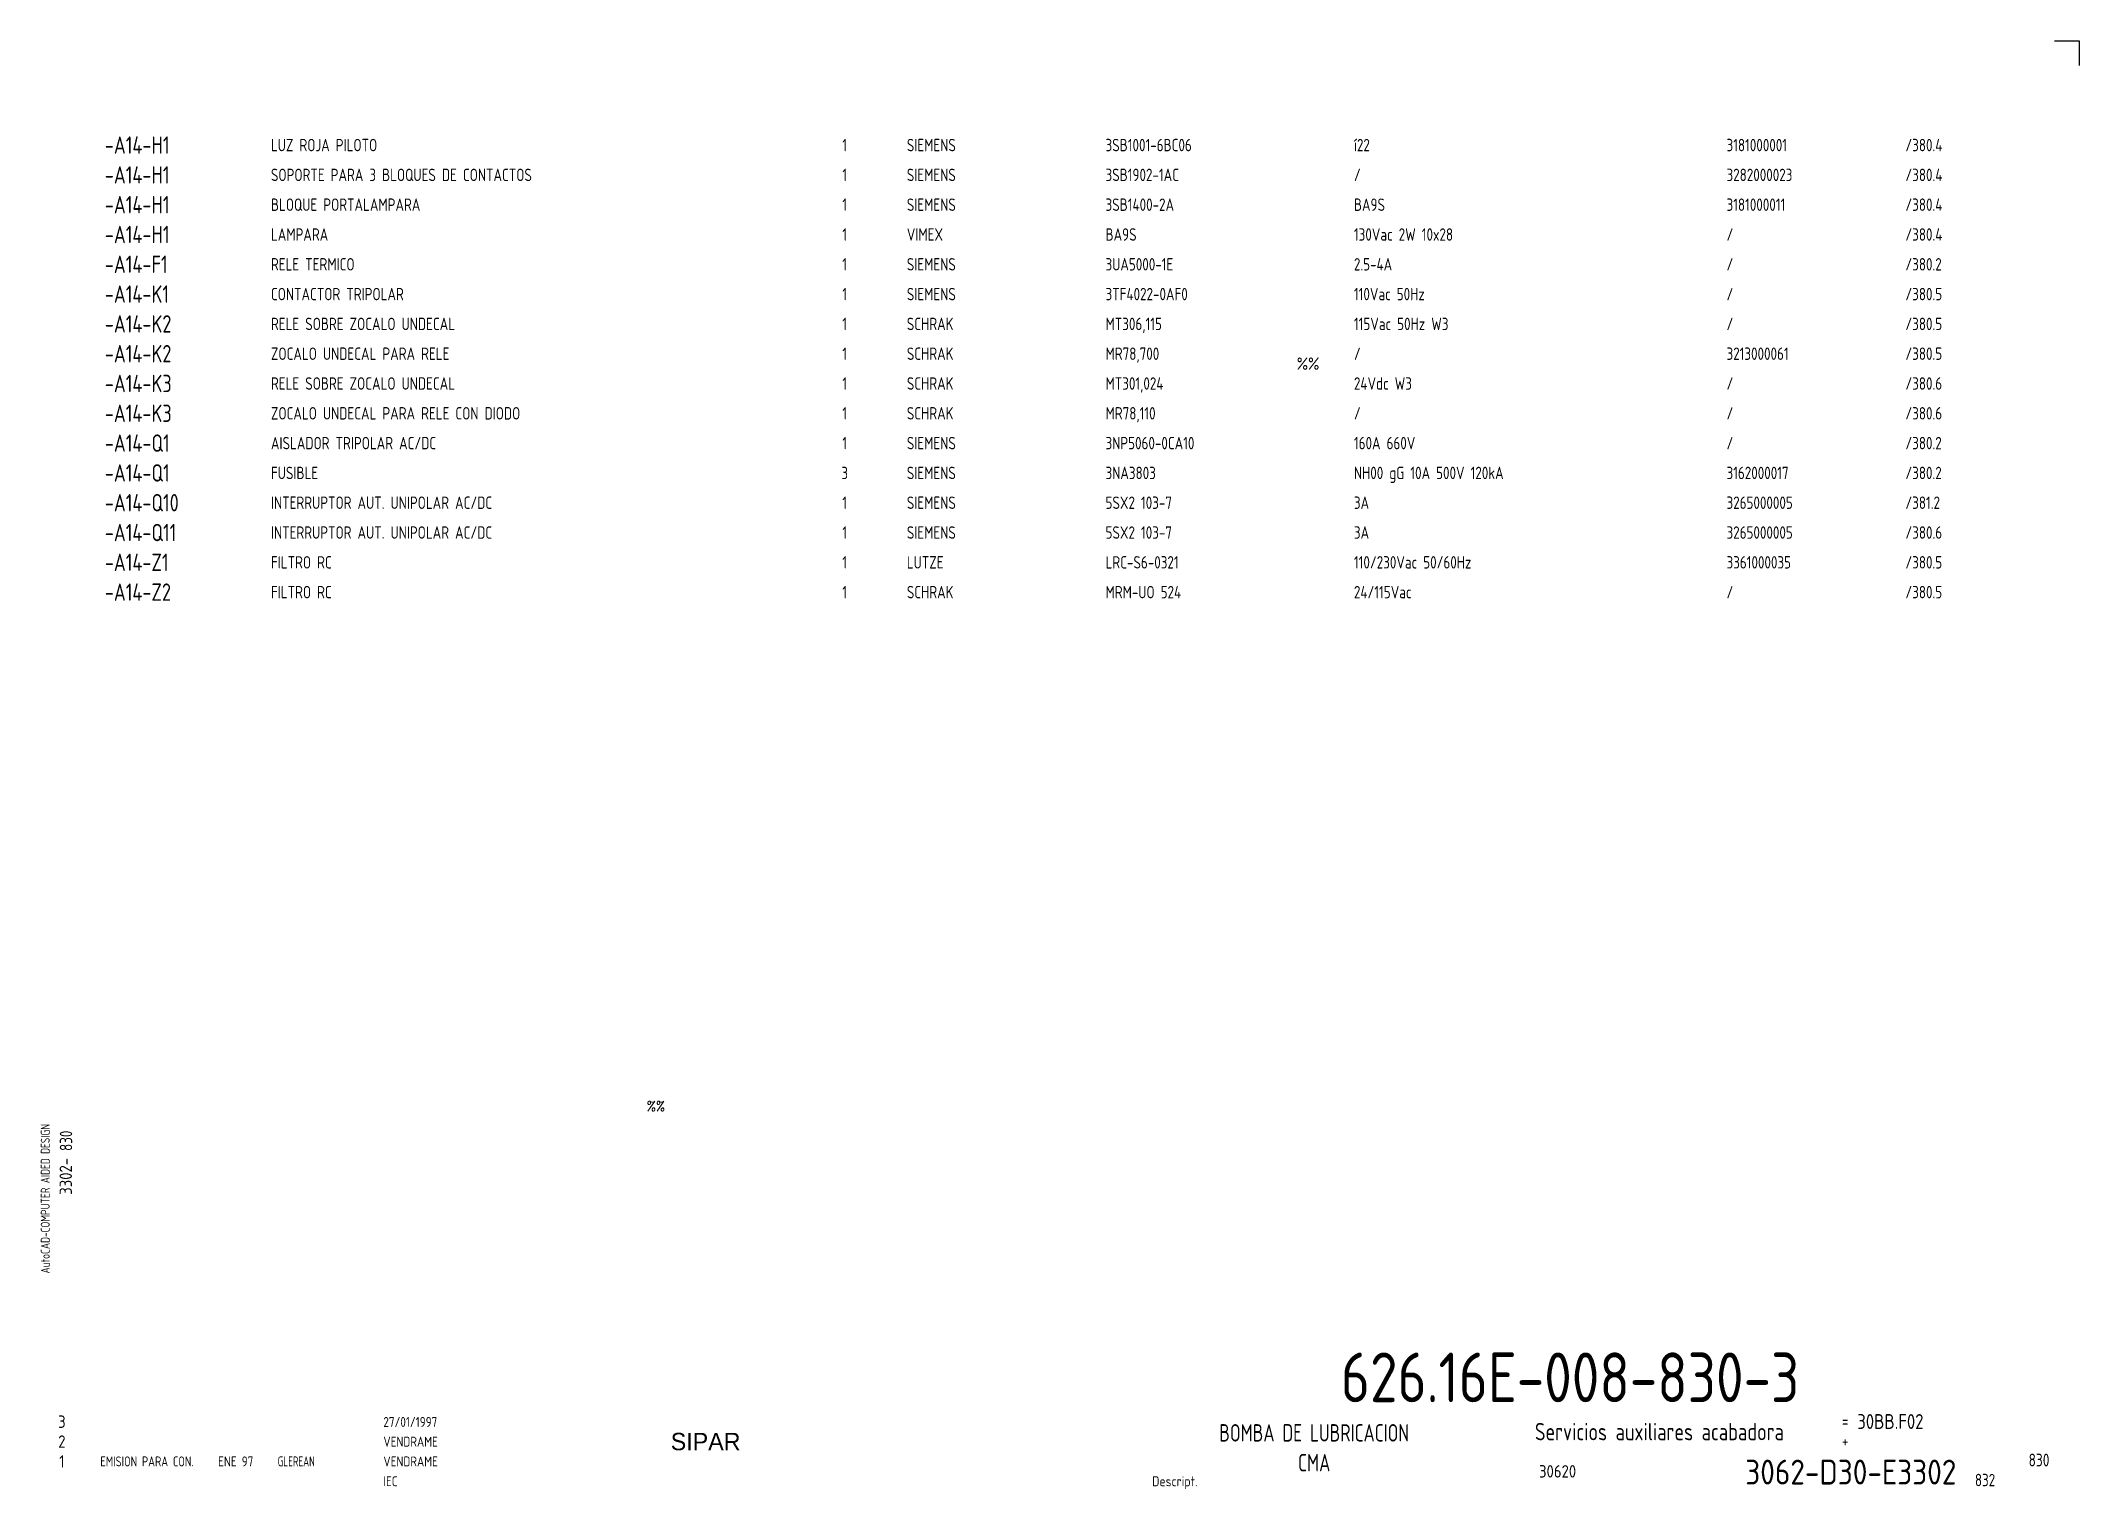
# Model space of a CAD drawing. Extents: x 10 to 420, y 5 to 297.
import ezdxf
from ezdxf.enums import TextEntityAlignment as Align

# ---------------------------------------------------------------- set-up
doc = ezdxf.new("R2010")
doc.units = 0
doc.header["$LTSCALE"] = 8
doc.header["$MEASUREMENT"] = 0
doc.layers.get('0').update_dxf_attribs({"linetype": 'CONTINUOUS'})
doc.layers.add('CART', color=7, linetype='CONTINUOUS')
doc.layers.add('ING', color=7, linetype='CONTINUOUS')
doc.styles.add('DIN', font='DIN', dxfattribs={"width": 0.85})
doc.styles.add('SIMPLEX', font='SIMPLEX', dxfattribs={"width": 0.9})
doc.styles.add('UNIV', font='UNIV')

# ---------------------------------------------------------------- blocks, each defined once
blk = doc.blocks.new('WB-FG100')
at = {"layer": 'CART', "color": 1}
for p, q in [((415, 297), (420, 297)), ((420, 297), (420, 292))]:
    blk.add_line(p, q, dxfattribs=at)
at = {"layer": 'CART', "color": 1, "style": 'DIN', "width": 0.8}
blk.add_text('AutoCAD-COMPUTER AIDED DESIGN', height=1.8, rotation=90, dxfattribs=at).set_placement((11.47, 48.84))
at = {"layer": 'CART', "color": 3, "style": 'DIN', "width": 0.8}
for s, p in [('=', (372.24, 17.91)), ('+', (372.24, 13.87))]:
    blk.add_text(s, height=2.5, dxfattribs=at).set_placement(p)
at = {"layer": 'CART', "color": 7, "style": 'DIN', "width": 0.9}
blk.add_attdef('FILE', text='', height=2.5, rotation=90, dxfattribs=at).set_placement((15.95, 68.38), align=Align.CENTER)
for tag, p in [('MOD-3', (13.92, 19)), ('MOD-2', (13.92, 15)), ('MOD-1', (13.92, 11)), ('NR.COMMESSA', (315, 9))]:
    blk.add_attdef(tag, text='', height=2.5, dxfattribs=at).set_placement(p, align=Align.MIDDLE)
at = {"layer": 'CART', "color": 7, "style": 'DIN'}
for tag, width, p in [('REV-3', 0.9, (21.66, 19)), ('DATA-3', 0.9, (45.37, 19)), ('NOME-3', 0.9, (57.37, 19)), ('REV-2', 0.9, (21.66, 15)), ('DATA-2', 0.9, (45.37, 15)), ('NOME-2', 0.9, (57.37, 15)), ('REV-1', 0.9, (21.66, 11)), ('DATA-1', 0.9, (45.37, 11)), ('NOME-1', 0.7, (57.37, 11))]:
    blk.add_attdef(tag, text='', height=2, dxfattribs=dict(at, width=width)).set_placement(p, align=Align.MIDDLE_LEFT)
at = {"layer": 'CART', "color": 7, "style": 'DIN', "width": 0.9}
for tag, p, height in [('DATA', (78.64, 17.94), 2), ('ESECUTORE', (78.64, 13.97), 2), ('CONTROLLORE', (78.64, 9.99), 2), ('SEGUE', (398.93, 5.65), 2.8), ('NORMA', (78.64, 6.01), 2)]:
    blk.add_attdef(tag, p, '', height=height, dxfattribs=at)
at = {"layer": 'CART', "color": 2, "style": 'DIN', "width": 0.9}
for tag, p in [('TITOLO-1/3', (266.5, 18.23)), ('TITOLO-1/2', (266.5, 15.73)), ('TITOLO-2/3', (266.5, 13.18)), ('TITOLO-2/2', (266.5, 10.68)), ('TITOLO-3/3', (266.5, 8.13))]:
    blk.add_attdef(tag, text='', height=3.5, dxfattribs=at).set_placement(p, align=Align.MIDDLE)
at = {"layer": 'CART', "color": 3, "style": 'DIN', "width": 0.9}
blk.add_attdef('ASSIEME', text='', height=3.5, dxfattribs=at).set_placement((334, 17), align=Align.MIDDLE)
at = {"layer": 'CART', "color": 3, "style": 'DIN', "width": 0.85}
for tag, p in [('=', (375.33, 16.63)), ('+', (375.33, 12.76))]:
    blk.add_attdef(tag, text='', height=3, dxfattribs=at).set_placement(p, align=Align.BOTTOM_LEFT)
at = {"layer": 'CART', "color": 3, "style": 'DIN', "width": 0.9}
blk.add_attdef('FOGLIO', text='', height=2.8, dxfattribs=at).set_placement((414.2, 9.56), align=Align.RIGHT)
at = {"layer": 'CART', "color": 2, "style": 'DIN', "width": 0.9}
blk.add_attdef('DISEGNO', text='', height=5, dxfattribs=at).set_placement((395.27, 6.35), align=Align.RIGHT)
at = {"layer": 'CART', "color": 1, "style": 'DIN', "width": 0.9}
blk.add_attdef('TIPOLOGIA', (233.37, 6), '', height=2, dxfattribs=at)

msp = doc.modelspace()

# ---------------------------------------------------------------- block references
at = {"layer": 'CART'}
ref = msp.add_blockref('WB-FG100', (0, 0), dxfattribs=at)
ref.add_attrib('TIPOLOGIA', 'Descript.', (233.37, 6), dxfattribs={"color": 1, "height": 2, "style": 'DIN', "width": 0.9})
ref.add_attrib('ASSIEME', 'Servicios auxiliares acabadora', dxfattribs={"color": 3, "height": 3.5, "style": 'DIN', "width": 0.8}).set_placement((335.5, 17), align=Align.MIDDLE)
ref.add_attrib('=', '30BB.F02', dxfattribs={"color": 3, "height": 3, "style": 'DIN', "width": 0.85}).set_placement((375.33, 16.63), align=Align.BOTTOM_LEFT)
ref.add_attrib('NR.COMMESSA', '30620', dxfattribs={"color": 7, "height": 2.5, "style": 'DIN', "width": 0.9}).set_placement((315, 9), align=Align.MIDDLE)
ref.add_attrib('DISEGNO', '3062-D30-E3302', dxfattribs={"color": 2, "height": 5, "style": 'DIN', "width": 0.9}).set_placement((395.27, 6.35), align=Align.RIGHT)
ref.add_attrib('DATA', '27/01/1997', (78.64, 17.94), dxfattribs={"color": 7, "height": 2, "style": 'DIN', "width": 0.85})
ref.add_attrib('ESECUTORE', 'VENDRAME', (78.64, 13.97), dxfattribs={"color": 7, "height": 2, "style": 'DIN', "width": 0.85})
ref.add_attrib('CONTROLLORE', 'VENDRAME', (78.64, 9.99), dxfattribs={"color": 7, "height": 2, "style": 'DIN', "width": 0.85})
ref.add_attrib('NORMA', 'IEC', (78.64, 6.01), dxfattribs={"color": 7, "height": 2, "style": 'DIN', "width": 0.85})
ref.add_attrib('MOD-1', '1', dxfattribs={"color": 7, "height": 2.5, "style": 'DIN', "width": 0.9}).set_placement((13.92, 11), align=Align.MIDDLE)
ref.add_attrib('REV-1', 'EMISION PARA CON.', dxfattribs={"color": 7, "height": 2, "style": 'DIN', "width": 0.8}).set_placement((21.66, 11), align=Align.MIDDLE_LEFT)
ref.add_attrib('DATA-1', 'ENE 97', dxfattribs={"color": 7, "height": 2, "style": 'DIN', "width": 0.85}).set_placement((45.37, 11), align=Align.MIDDLE_LEFT)
ref.add_attrib('NOME-1', 'GLEREAN', dxfattribs={"color": 7, "height": 2, "style": 'DIN', "width": 0.7}).set_placement((57.37, 11), align=Align.MIDDLE_LEFT)
ref.add_attrib('MOD-2', '2', dxfattribs={"color": 7, "height": 2.5, "style": 'DIN', "width": 0.9}).set_placement((13.92, 15), align=Align.MIDDLE)
ref.add_attrib('MOD-3', '3', dxfattribs={"color": 7, "height": 2.5, "style": 'DIN', "width": 0.9}).set_placement((13.92, 19), align=Align.MIDDLE)
ref.add_attrib('FILE', '3302-', dxfattribs={"color": 7, "height": 2.5, "rotation": 90, "style": 'DIN', "width": 0.9}).set_placement((15.95, 68.38), align=Align.CENTER)

# ---------------------------------------------------------------- texts
at = {"color": 3, "style": 'DIN', "width": 0.8}
for s, p in [('-A14-H1', (22.56, 276)), ('-A14-H1', (22.56, 270)), ('-A14-H1', (22.56, 264)), ('-A14-H1', (22.56, 258)), ('-A14-F1', (22.56, 252)), ('-A14-K1', (22.56, 246)), ('-A14-K2', (22.56, 240)), ('-A14-K2', (22.56, 234)), ('-A14-K3', (22.56, 228)), ('-A14-K3', (22.56, 222)), ('-A14-Q1', (22.56, 216)), ('-A14-Q1', (22.56, 210)), ('-A14-Q10', (22.56, 204)), ('-A14-Q11', (22.56, 198)), ('-A14-Z1', (22.56, 192)), ('-A14-Z2', (22.56, 186))]:
    msp.add_text(s, height=3.5, dxfattribs=at).set_placement(p, align=Align.MIDDLE_LEFT)
at = {"color": 7, "style": 'DIN', "width": 0.8}
for s, p in [('1', (171.5, 276)), ('1', (171.5, 270)), ('1', (171.5, 264)), ('1', (171.5, 258)), ('1', (171.5, 252)), ('1', (171.5, 246)), ('1', (171.5, 240)), ('1', (171.5, 234)), ('1', (171.5, 228)), ('1', (171.5, 222)), ('1', (171.5, 216)), ('3', (171.5, 210)), ('1', (171.5, 204)), ('1', (171.5, 198)), ('1', (171.5, 192)), ('1', (171.5, 186))]:
    msp.add_text(s, height=2.5, dxfattribs=at).set_placement(p, align=Align.MIDDLE)
for s, p in [('SIEMENS', (184, 276)), ('3SB1001-6BC06', (224, 276)), ('í22', (274, 276)), ('3181000001', (349, 276)), ('/380.4', (385, 276)), ('SIEMENS', (184, 270)), ('3SB1902-1AC', (224, 270)), ('/', (274, 270)), ('3282000023', (349, 270)), ('/380.4', (385, 270)), ('SIEMENS', (184, 264)), ('3SB1400-2A', (224, 264)), ('BA9S', (274, 264)), ('3181000011', (349, 264)), ('/380.4', (385, 264)), ('VIMEX', (184, 258)), ('BA9S', (224, 258)), ('130Vac 2W 10x28', (274, 258)), ('/', (349, 258)), ('/380.4', (385, 258)), ('SIEMENS', (184, 252)), ('3UA5000-1E', (224, 252)), ('2.5-4A', (274, 252)), ('/', (349, 252)), ('/380.2', (385, 252)), ('SIEMENS', (184, 246)), ('3TF4022-0AF0', (224, 246)), ('110Vac 50Hz', (274, 246)), ('/', (349, 246)), ('/380.5', (385, 246)), ('SCHRAK', (184, 240)), ('MT306,115', (224, 240)), ('115Vac 50Hz W3', (274, 240)), ('/', (349, 240)), ('/380.5', (385, 240)), ('SCHRAK', (184, 234)), ('MR78,700', (224, 234)), ('/', (274, 234)), ('3213000061', (349, 234)), ('/380.5', (385, 234)), ('SCHRAK', (184, 228)), ('MT301,024', (224, 228)), ('24Vdc W3', (274, 228)), ('/', (349, 228)), ('/380.6', (385, 228)), ('SCHRAK', (184, 222)), ('MR78,110', (224, 222)), ('/', (274, 222)), ('/', (349, 222)), ('/380.6', (385, 222)), ('SIEMENS', (184, 216)), ('3NP5060-0CA10', (224, 216)), ('160A 660V', (274, 216)), ('/', (349, 216)), ('/380.2', (385, 216)), ('SIEMENS', (184, 210)), ('3NA3803', (224, 210)), ('NH00 gG 10A 500V 120kA', (274, 210)), ('3162000017', (349, 210)), ('/380.2', (385, 210)), ('SIEMENS', (184, 204)), ('5SX2 103-7', (224, 204)), ('3A', (274, 204)), ('3265000005', (349, 204)), ('/381.2', (385, 204)), ('SIEMENS', (184, 198)), ('5SX2 103-7', (224, 198)), ('3A', (274, 198)), ('3265000005', (349, 198)), ('/380.6', (385, 198)), ('LUTZE', (184, 192)), ('LRC-S6-0321', (224, 192)), ('110/230Vac 50/60Hz', (274, 192)), ('3361000035', (349, 192)), ('/380.5', (385, 192)), ('SCHRAK', (184, 186)), ('MRM-UO 524', (224, 186)), ('24/115Vac', (274, 186)), ('/', (349, 186)), ('/380.5', (385, 186))]:
    msp.add_text(s, height=2.5, dxfattribs=at).set_placement(p, align=Align.MIDDLE_LEFT)
at = {"style": 'DIN'}
for s, width, p in [('%%', 0.85, (262.5, 230.75)), ('832', 0.8, (399, 6))]:
    msp.add_text(s, height=2.5, dxfattribs=dict(at, width=width)).set_placement(p)
at = {"color": 7, "linetype": 'Continuous', "style": 'SIMPLEX', "width": 0.9}
msp.add_text('%%', height=2, dxfattribs=at).set_placement((133.5, 82.5), align=Align.MIDDLE)
at = {"style": 'DIN', "width": 0.8}
msp.add_text('830', height=2.5, rotation=90, dxfattribs=at).set_placement((16, 73.5))
at = {"color": 3, "style": 'DIN', "width": 0.75}
for s, p in [('BOMBA DE LUBRICACION', (266, 15)), ('CMA', (266, 9))]:
    msp.add_text(s, height=3.5, dxfattribs=at).set_placement(p, align=Align.CENTER)
at = {"color": 3, "style": 'DIN', "width": 0.8}
msp.add_text('830', height=2.56, dxfattribs=at).set_placement((414, 10), align=Align.RIGHT)
at = {"color": 2, "insert": (271.36, 32.92), "char_height": 10, "width": 111.0411, "attachment_point": 1, "style": 'DIN'}
msp.add_mtext('626.16E-008-830-3', dxfattribs=at)
at = {"layer": 'CART', "color": 2, "linetype": 'Continuous', "style": 'UNIV'}
msp.add_text('SIPAR', height=3.5, dxfattribs=at).set_placement((143.5, 13.25), align=Align.CENTER)
at = {"layer": 'ING', "color": 7, "style": 'DIN', "width": 0.8}
for s, p in [('LUZ ROJA PILOTO', (56, 276)), ('SOPORTE PARA 3 BLOQUES DE CONTACTOS', (56, 270)), ('BLOQUE PORTALAMPARA', (56, 264)), ('LAMPARA', (56, 258)), ('RELE TERMICO', (56, 252)), ('CONTACTOR TRIPOLAR', (56, 246)), ('RELE SOBRE ZOCALO UNDECAL', (56, 240)), ('ZOCALO UNDECAL PARA RELE', (56, 234)), ('RELE SOBRE ZOCALO UNDECAL', (56, 228)), ('ZOCALO UNDECAL PARA RELE CON DIODO', (56, 222)), ('AISLADOR TRIPOLAR AC/DC', (56, 216)), ('FUSIBLE', (56, 210)), ('INTERRUPTOR AUT. UNIPOLAR AC/DC', (56, 204)), ('INTERRUPTOR AUT. UNIPOLAR AC/DC', (56, 198)), ('FILTRO RC', (56, 192)), ('FILTRO RC', (56, 186))]:
    msp.add_text(s, height=2.5, dxfattribs=at).set_placement(p, align=Align.MIDDLE_LEFT)

doc.saveas('drawing.dxf')
